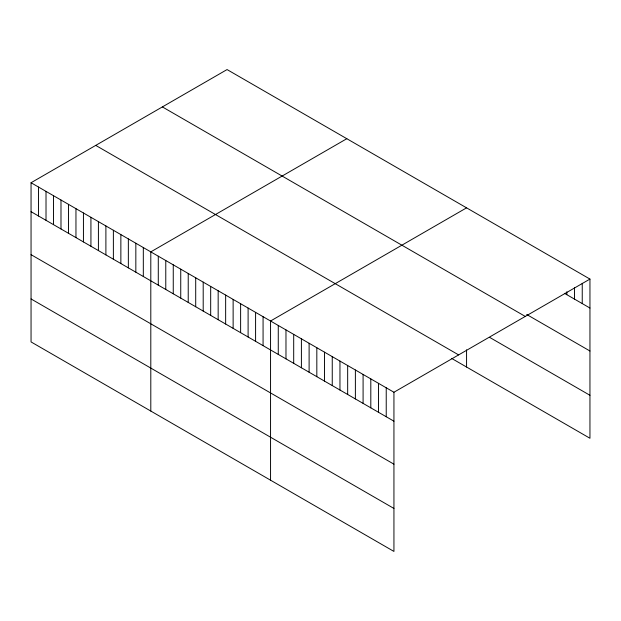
<?xml version="1.0" encoding="UTF-8"?>
<svg xmlns="http://www.w3.org/2000/svg" width="621" height="621" viewBox="0 0 621 621"><rect width="100%" height="100%" fill="white"/><g stroke="black" fill="none" stroke-linecap="round" stroke-linejoin="round"><path stroke-width="0.93" d="M31.05 182.737L393.939 392.247L393.939 551.432L31.05 341.923L31.05 182.737L227.061 69.568L589.95 279.077L589.95 438.263L451.599 358.387M346.813 138.708L150.802 251.87L150.802 411.055M466.565 207.849L270.554 321.01L270.554 480.196M393.939 392.247L589.95 279.077M564.505 293.337L589.95 308.032M526.717 314.498L589.95 351.005M162.376 106.913L525.265 316.423M489.705 337.413L589.95 395.29M95.735 145.392L458.624 354.901M31.05 211.683L393.939 421.193M31.05 254.664L393.939 464.174M31.05 298.942L393.939 508.452M582.242 283.316L582.242 303.576M574.526 287.546L574.526 299.128M566.818 291.777L566.818 294.672M466.565 349.84L466.565 367.034M386.231 387.791L386.231 416.745M378.515 383.343L378.515 412.29M370.807 378.888L370.807 407.842M363.091 374.44L363.091 403.386M355.383 369.984L355.383 398.938M347.667 365.536L347.667 394.482M339.959 361.08L339.959 390.035M332.251 356.633L332.251 385.579M324.535 352.177L324.535 381.123M316.826 347.729L316.826 376.675M309.111 343.273L309.111 372.22M301.402 338.818L301.402 367.772M293.694 334.37L293.694 363.316M285.978 329.914L285.978 358.868M278.27 325.466L278.27 354.412M263.071 316.694L263.071 345.641M255.588 312.371L255.588 341.317M248.105 308.047L248.105 337.001M240.622 303.731L240.622 332.677M233.131 299.407L233.131 328.354M225.648 295.084L225.648 324.038M218.165 290.768L218.165 319.714M210.682 286.444L210.682 315.39M203.199 282.12L203.199 311.074M195.708 277.804L195.708 306.751M188.225 273.481L188.225 302.427M180.742 269.157L180.742 298.111M173.259 264.833L173.259 293.787M165.776 260.517L165.776 289.464M158.285 256.194L158.285 285.148M143.319 247.554L143.319 276.5M135.836 243.23L135.836 272.177M128.353 238.906L128.353 267.861M120.862 234.591L120.862 263.537M113.379 230.267L113.379 259.213M105.896 225.943L105.896 254.897M98.413 221.627L98.413 250.573M90.93 217.303L90.93 246.25M83.439 212.98L83.439 241.934M75.956 208.664L75.956 237.61M68.473 204.34L68.473 233.286M60.99 200.016L60.99 228.97M53.507 195.7L53.507 224.647M46.016 191.377L46.016 220.323M38.533 187.053L38.533 216.007"/></g></svg>
